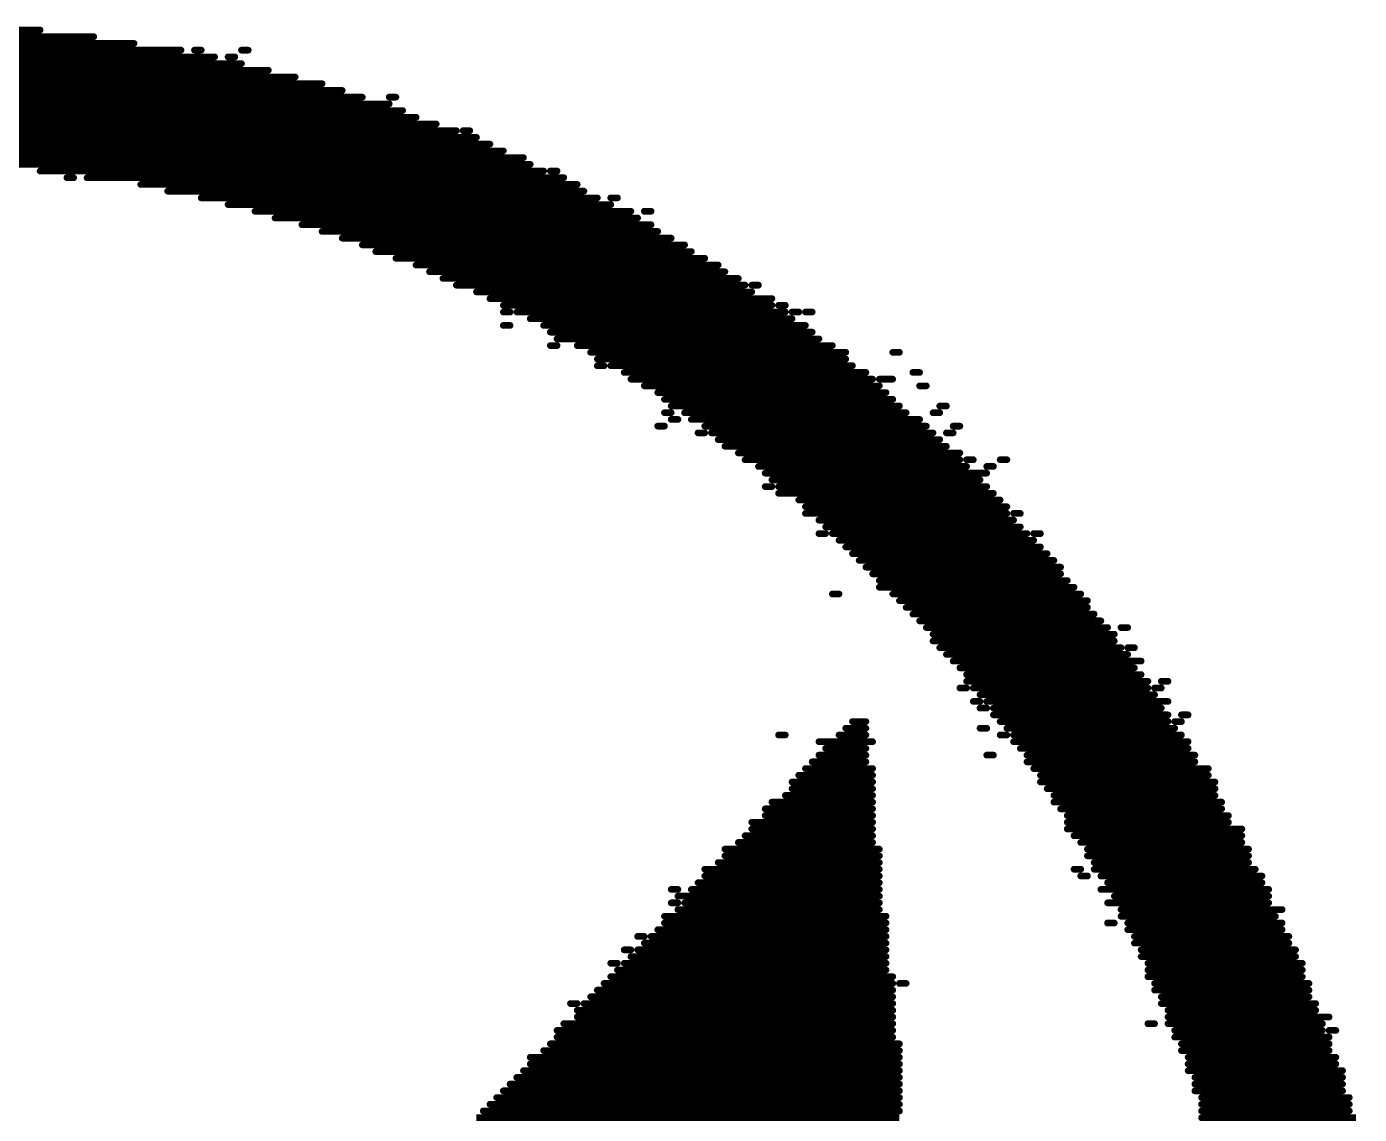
# Model space of a CAD drawing. Header units: millimetres. Extents: x -8 to 110, y -24 to 86.
# Drawn here: x 20.97 to 26.01, y 56 to 60.12 of the extents above; entities that cross this region are included whole.
import ezdxf

# ---------------------------------------------------------------- set-up
doc = ezdxf.new("R2010")
doc.units = ezdxf.units.MM
doc.layers.add('BottomOverlay', color=54, linetype='Continuous')

msp = doc.modelspace()

# ---------------------------------------------------------------- linework, layer by layer
at = {"layer": 'BottomOverlay', "const_width": 0.0254}
for points in [[(19.8488, 60.1028), (21.0172, 60.1028)], [(19.4932, 60.052), (21.3728, 60.052)], [(19.6456, 60.0774), (21.2204, 60.0774)], [(19.2138, 60.0012), (21.6776, 60.0012)], [(19.3154, 60.0266), (21.5506, 60.0266)], [(21.6014, 60.0266), (21.6268, 60.0266)], [(21.7284, 60.0012), (21.7538, 60.0012)], [(21.7792, 60.0266), (21.8046, 60.0266)], [(19.0106, 59.9504), (21.8808, 59.9504)], [(19.1122, 59.9758), (21.7792, 59.9758)], [(18.8074, 59.8996), (22.084, 59.8996)], [(18.8836, 59.925), (21.9824, 59.925)], [(18.6296, 59.8488), (22.2364, 59.8488)], [(18.7312, 59.8742), (22.1602, 59.8742)], [(22.338, 59.8488), (22.3634, 59.8488)], [(18.5026, 59.798), (22.3888, 59.798)], [(18.5788, 59.8234), (22.338, 59.8234)], [(18.3756, 59.7472), (22.5158, 59.7472)], [(18.4264, 59.7726), (22.4396, 59.7726)], [(18.2232, 59.6964), (22.6682, 59.6964)], [(18.2994, 59.7218), (22.592, 59.7218)], [(22.6174, 59.7218), (22.6428, 59.7218)], [(18.1216, 59.6456), (22.7698, 59.6456)], [(18.1724, 59.671), (22.719, 59.671)], [(18.0454, 59.6202), (22.846, 59.6202)], [(20.7632, 59.5948), (22.8714, 59.5948)], [(21.0172, 59.5694), (22.9222, 59.5694)], [(21.1188, 59.544), (21.1442, 59.544)], [(21.195, 59.544), (22.9984, 59.544)], [(22.9476, 59.5694), (22.973, 59.5694)], [(21.3982, 59.5186), (23.0492, 59.5186)], [(21.4998, 59.4932), (23.0746, 59.4932)], [(21.6268, 59.4678), (23.1254, 59.4678)], [(21.7284, 59.4424), (23.1762, 59.4424)], [(23.1762, 59.4678), (23.2016, 59.4678)], [(21.83, 59.417), (23.2524, 59.417)], [(21.9062, 59.3916), (23.2778, 59.3916)], [(23.3032, 59.417), (23.3286, 59.417)], [(22.0078, 59.3662), (23.3286, 59.3662)], [(22.084, 59.3408), (23.354, 59.3408)], [(22.1602, 59.3154), (23.4048, 59.3154)], [(22.2364, 59.29), (23.4556, 59.29)], [(22.2872, 59.2646), (23.481, 59.2646)], [(22.3634, 59.2392), (23.5318, 59.2392)], [(22.4396, 59.2138), (23.5826, 59.2138)], [(22.4904, 59.1884), (23.608, 59.1884)], [(22.5412, 59.163), (23.6588, 59.163)], [(22.592, 59.1376), (23.6842, 59.1376)], [(23.7096, 59.1376), (23.735, 59.1376)], [(22.6682, 59.1122), (23.7096, 59.1122)], [(22.719, 59.0868), (23.7858, 59.0868)], [(22.7698, 59.0614), (23.7858, 59.0614)], [(22.7698, 59.036), (22.7952, 59.036)], [(22.8206, 59.036), (23.8366, 59.036)], [(23.8112, 59.0614), (23.8366, 59.0614)], [(23.862, 59.036), (23.8874, 59.036)], [(23.9128, 59.036), (23.9382, 59.036)], [(22.7698, 58.9852), (22.7952, 58.9852)], [(22.8714, 59.0106), (23.862, 59.0106)], [(22.9222, 58.9852), (23.9128, 58.9852)], [(22.9476, 58.9598), (23.9382, 58.9598)], [(22.973, 58.9344), (23.9636, 58.9344)], [(22.9476, 58.909), (22.973, 58.909)], [(23.0492, 58.909), (24.0144, 58.909)], [(23.1, 58.8836), (24.0652, 58.8836)], [(24.243, 58.8836), (24.2684, 58.8836)], [(23.1254, 58.8582), (24.0652, 58.8582)], [(23.1254, 58.8328), (23.1508, 58.8328)], [(23.1762, 58.8328), (24.0906, 58.8328)], [(23.227, 58.8074), (24.1414, 58.8074)], [(23.2524, 58.782), (24.1668, 58.782)], [(24.1922, 58.782), (24.243, 58.782)], [(24.3192, 58.8074), (24.3446, 58.8074)], [(23.3032, 58.7566), (24.1922, 58.7566)], [(23.354, 58.7312), (24.2176, 58.7312)], [(24.3446, 58.7566), (24.37, 58.7566)], [(23.3794, 58.7058), (24.243, 58.7058)], [(23.4048, 58.6804), (24.2684, 58.6804)], [(24.4208, 58.6804), (24.4462, 58.6804)], [(23.3794, 58.655), (23.4048, 58.655)], [(23.4048, 58.6296), (23.4302, 58.6296)], [(23.4556, 58.655), (24.2938, 58.655)], [(23.481, 58.6296), (24.3446, 58.6296)], [(24.3954, 58.655), (24.4208, 58.655)], [(23.354, 58.6042), (23.3794, 58.6042)], [(23.5064, 58.5788), (23.5318, 58.5788)], [(23.5318, 58.6042), (24.37, 58.6042)], [(23.5572, 58.5788), (24.3954, 58.5788)], [(24.4462, 58.5788), (24.4716, 58.5788)], [(24.4716, 58.6042), (24.497, 58.6042)], [(23.5826, 58.5534), (24.4208, 58.5534)], [(23.608, 58.528), (24.4462, 58.528)], [(23.6588, 58.5026), (24.497, 58.5026)], [(23.6842, 58.4772), (24.497, 58.4772)], [(24.5224, 58.4772), (24.5478, 58.4772)], [(24.6494, 58.4772), (24.6748, 58.4772)], [(23.735, 58.4518), (24.5224, 58.4518)], [(23.7604, 58.4264), (24.5986, 58.4264)], [(24.5986, 58.4518), (24.624, 58.4518)], [(23.7604, 58.3756), (23.7858, 58.3756)], [(23.7858, 58.401), (24.5732, 58.401)], [(23.8112, 58.3756), (24.5986, 58.3756)], [(23.8112, 58.3502), (24.624, 58.3502)], [(23.8874, 58.3248), (24.6494, 58.3248)], [(23.9128, 58.2994), (24.6748, 58.2994)], [(23.9128, 58.274), (24.6748, 58.274)], [(24.7002, 58.274), (24.7256, 58.274)], [(23.9636, 58.2486), (24.7002, 58.2486)], [(23.989, 58.2232), (24.7256, 58.2232)], [(23.9636, 58.1978), (23.989, 58.1978)], [(24.0144, 58.1978), (24.751, 58.1978)], [(24.0398, 58.1724), (24.7764, 58.1724)], [(24.7764, 58.1978), (24.8018, 58.1978)], [(24.0652, 58.147), (24.8018, 58.147)], [(24.0906, 58.1216), (24.8272, 58.1216)], [(24.116, 58.0962), (24.8526, 58.0962)], [(24.1414, 58.0708), (24.878, 58.0708)], [(24.1668, 58.0454), (24.878, 58.0454)], [(24.1922, 58.02), (24.9034, 58.02)], [(24.0144, 57.9692), (24.0398, 57.9692)], [(24.1922, 57.9946), (24.9288, 57.9946)], [(24.243, 57.9692), (24.9542, 57.9692)], [(24.2684, 57.9438), (24.9796, 57.9438)], [(24.2938, 57.9184), (24.9796, 57.9184)], [(24.3192, 57.893), (25.005, 57.893)], [(24.3446, 57.8676), (25.0304, 57.8676)], [(24.37, 57.8422), (25.0558, 57.8422)], [(25.1066, 57.8422), (25.132, 57.8422)], [(24.3954, 57.8168), (25.0812, 57.8168)], [(24.3954, 57.7914), (25.0812, 57.7914)], [(24.4208, 57.766), (25.1066, 57.766)], [(24.4462, 57.7406), (25.132, 57.7406)], [(25.132, 57.766), (25.1574, 57.766)], [(24.4716, 57.7152), (25.1828, 57.7152)], [(24.497, 57.6898), (25.1574, 57.6898)], [(24.5224, 57.6644), (25.1828, 57.6644)], [(24.5224, 57.639), (25.2082, 57.639)], [(25.259, 57.639), (25.2844, 57.639)], [(24.497, 57.6136), (24.5224, 57.6136)], [(24.5478, 57.6136), (25.2082, 57.6136)], [(24.5732, 57.5882), (25.2336, 57.5882)], [(25.2336, 57.6136), (25.259, 57.6136)], [(24.5478, 57.5628), (24.5732, 57.5628)], [(24.5732, 57.5374), (24.5986, 57.5374)], [(24.5986, 57.5628), (25.2844, 57.5628)], [(24.624, 57.5374), (25.259, 57.5374)], [(24.0906, 57.4866), (24.1414, 57.4866)], [(24.624, 57.512), (25.2844, 57.512)], [(24.6494, 57.4866), (25.2844, 57.4866)], [(25.3098, 57.4866), (25.3352, 57.4866)], [(25.3352, 57.512), (25.3606, 57.512)], [(23.8112, 57.4358), (23.8366, 57.4358)], [(24.0398, 57.4358), (24.1414, 57.4358)], [(24.0652, 57.4612), (24.1414, 57.4612)], [(24.5732, 57.4612), (24.5986, 57.4612)], [(24.6494, 57.4358), (24.6748, 57.4358)], [(24.6748, 57.4612), (25.3098, 57.4612)], [(24.7002, 57.4358), (25.3352, 57.4358)], [(23.9636, 57.4104), (24.1668, 57.4104)], [(23.989, 57.385), (24.1414, 57.385)], [(24.7002, 57.4104), (25.3606, 57.4104)], [(24.7256, 57.385), (25.3606, 57.385)], [(23.9382, 57.3342), (24.1414, 57.3342)], [(23.9636, 57.3596), (24.1414, 57.3596)], [(24.5986, 57.3596), (24.624, 57.3596)], [(24.751, 57.3596), (25.386, 57.3596)], [(24.751, 57.3342), (25.386, 57.3342)], [(23.8874, 57.2834), (24.1668, 57.2834)], [(23.9128, 57.3088), (24.1668, 57.3088)], [(24.7764, 57.3088), (25.4368, 57.3088)], [(24.8018, 57.2834), (25.4368, 57.2834)], [(23.862, 57.258), (24.1668, 57.258)], [(23.862, 57.2326), (24.1668, 57.2326)], [(24.8018, 57.258), (25.4622, 57.258)], [(24.8272, 57.2326), (25.4622, 57.2326)], [(23.7858, 57.1818), (24.1668, 57.1818)], [(23.8366, 57.2072), (24.1668, 57.2072)], [(24.8526, 57.2072), (25.4622, 57.2072)], [(24.8526, 57.1818), (25.4876, 57.1818)], [(23.7604, 57.1564), (24.1668, 57.1564)], [(23.7604, 57.131), (24.1668, 57.131)], [(24.878, 57.1564), (25.4876, 57.1564)], [(24.9034, 57.131), (25.513, 57.131)], [(23.7096, 57.1056), (24.1668, 57.1056)], [(23.7096, 57.0802), (24.1668, 57.0802)], [(24.9034, 57.1056), (25.513, 57.1056)], [(24.9034, 57.0802), (25.5638, 57.0802)], [(23.6588, 57.0294), (24.1668, 57.0294)], [(23.6842, 57.0548), (24.1668, 57.0548)], [(24.9288, 57.0548), (25.5638, 57.0548)], [(24.9542, 57.0294), (25.5638, 57.0294)], [(23.608, 57.004), (24.1922, 57.004)], [(23.608, 56.9786), (24.1922, 56.9786)], [(24.9796, 57.004), (25.5892, 57.004)], [(24.9796, 56.9786), (25.5892, 56.9786)], [(23.5318, 56.9278), (24.1922, 56.9278)], [(23.5826, 56.9532), (24.1922, 56.9532)], [(24.9288, 56.9278), (24.9542, 56.9278)], [(25.005, 56.9532), (25.5892, 56.9532)], [(25.005, 56.9278), (25.6146, 56.9278)], [(23.5064, 56.877), (24.1922, 56.877)], [(23.5318, 56.9024), (24.1922, 56.9024)], [(24.9542, 56.9024), (24.9796, 56.9024)], [(25.0304, 56.9024), (25.64, 56.9024)], [(25.0558, 56.877), (25.64, 56.877)], [(23.4048, 56.8516), (23.4302, 56.8516)], [(23.4302, 56.8262), (24.1922, 56.8262)], [(23.481, 56.8516), (24.1922, 56.8516)], [(25.0304, 56.8516), (25.6654, 56.8516)], [(25.0812, 56.8262), (25.6654, 56.8262)], [(23.4048, 56.8008), (23.4302, 56.8008)], [(23.4302, 56.7754), (24.1922, 56.7754)], [(23.4556, 56.8008), (24.1922, 56.8008)], [(25.0558, 56.8008), (25.6654, 56.8008)], [(25.1066, 56.7754), (25.7162, 56.7754)], [(23.3794, 56.75), (24.2176, 56.75)], [(23.3794, 56.7246), (24.2176, 56.7246)], [(25.0558, 56.7246), (25.0812, 56.7246)], [(25.1066, 56.75), (25.6908, 56.75)], [(25.132, 56.7246), (25.7162, 56.7246)], [(23.2778, 56.6738), (23.3032, 56.6738)], [(23.3286, 56.6738), (24.2176, 56.6738)], [(23.354, 56.6992), (24.2176, 56.6992)], [(25.132, 56.6992), (25.7162, 56.6992)], [(25.1574, 56.6738), (25.7416, 56.6738)], [(23.227, 56.623), (23.2524, 56.623)], [(23.2778, 56.623), (24.2176, 56.623)], [(23.3032, 56.6484), (24.2176, 56.6484)], [(25.1574, 56.6484), (25.7416, 56.6484)], [(25.1828, 56.623), (25.767, 56.623)], [(23.1762, 56.5722), (23.2016, 56.5722)], [(23.227, 56.5722), (24.2176, 56.5722)], [(23.2524, 56.5976), (24.2176, 56.5976)], [(25.1828, 56.5976), (25.767, 56.5976)], [(25.2082, 56.5722), (25.7924, 56.5722)], [(23.1762, 56.5214), (24.243, 56.5214)], [(23.2016, 56.5468), (24.2176, 56.5468)], [(25.2082, 56.5468), (25.7924, 56.5468)], [(25.2082, 56.5214), (25.7924, 56.5214)], [(23.1254, 56.4706), (24.243, 56.4706)], [(23.1508, 56.496), (24.243, 56.496)], [(24.2684, 56.496), (24.2938, 56.496)], [(25.2336, 56.496), (25.8178, 56.496)], [(25.2336, 56.4706), (25.8178, 56.4706)], [(23.0238, 56.4198), (23.0492, 56.4198)], [(23.0746, 56.4198), (24.243, 56.4198)], [(23.1, 56.4452), (24.243, 56.4452)], [(25.259, 56.4452), (25.8178, 56.4452)], [(25.259, 56.4198), (25.8432, 56.4198)], [(23.0492, 56.3944), (24.243, 56.3944)], [(23.0492, 56.369), (24.243, 56.369)], [(25.2844, 56.3944), (25.8432, 56.3944)], [(25.2844, 56.369), (25.894, 56.369)], [(22.973, 56.3182), (24.243, 56.3182)], [(22.9984, 56.3436), (24.243, 56.3436)], [(25.2082, 56.3436), (25.2336, 56.3436)], [(25.2844, 56.3436), (25.8686, 56.3436)], [(25.3098, 56.3182), (25.8686, 56.3182)], [(25.894, 56.3182), (25.9194, 56.3182)], [(22.9476, 56.2674), (24.2684, 56.2674)], [(22.973, 56.2928), (24.243, 56.2928)], [(25.3098, 56.2928), (25.894, 56.2928)], [(25.3352, 56.2674), (25.894, 56.2674)], [(22.8714, 56.2166), (24.2684, 56.2166)], [(22.9222, 56.242), (24.2684, 56.242)], [(25.3352, 56.242), (25.894, 56.242)], [(25.3606, 56.2166), (25.9194, 56.2166)], [(22.846, 56.1658), (24.2684, 56.1658)], [(22.8714, 56.1912), (24.2684, 56.1912)], [(25.3606, 56.1912), (25.9194, 56.1912)], [(25.3606, 56.1658), (25.9448, 56.1658)], [(22.7952, 56.115), (24.2684, 56.115)], [(22.8206, 56.1404), (24.2684, 56.1404)], [(25.386, 56.1404), (25.9448, 56.1404)], [(25.386, 56.115), (25.9448, 56.115)], [(22.7444, 56.0642), (24.2684, 56.0642)], [(22.7698, 56.0896), (24.2684, 56.0896)], [(25.386, 56.0896), (25.9448, 56.0896)], [(25.4114, 56.0642), (25.9702, 56.0642)], [(22.6936, 56.0134), (24.2684, 56.0134)], [(22.719, 56.0388), (24.2684, 56.0388)], [(25.4114, 56.0388), (25.9702, 56.0388)], [(25.4114, 56.0134), (25.9702, 56.0134)], [(22.6682, 55.988), (24.2684, 55.988)], [(25.4114, 55.988), (25.9956, 55.988)]]:
    msp.add_lwpolyline(points, dxfattribs=at)
at = {"layer": 'BottomOverlay', "const_width": 0.0127}
for points in [[(21.0109, 60.1028, 1), (21.0236, 60.1028, 1)], [(21.2141, 60.0774, 1), (21.2268, 60.0774, 1)], [(21.3665, 60.052, 1), (21.3792, 60.052, 1)], [(21.5443, 60.0266, 1), (21.557, 60.0266, 1)], [(21.5951, 60.0266, 1), (21.6078, 60.0266, 1)], [(21.6205, 60.0266, 1), (21.6332, 60.0266, 1)], [(21.6713, 60.0012, 1), (21.684, 60.0012, 1)], [(21.7221, 60.0012, 1), (21.7348, 60.0012, 1)], [(21.7475, 60.0012, 1), (21.7602, 60.0012, 1)], [(21.7729, 60.0266, 1), (21.7856, 60.0266, 1)], [(21.7983, 60.0266, 1), (21.811, 60.0266, 1)], [(21.7729, 59.9758, 1), (21.7856, 59.9758, 1)], [(21.8745, 59.9504, 1), (21.8872, 59.9504, 1)], [(21.9761, 59.925, 1), (21.9888, 59.925, 1)], [(22.0777, 59.8996, 1), (22.0904, 59.8996, 1)], [(22.1539, 59.8742, 1), (22.1666, 59.8742, 1)], [(22.2301, 59.8488, 1), (22.2428, 59.8488, 1)], [(22.3317, 59.8488, 1), (22.3444, 59.8488, 1)], [(22.3571, 59.8488, 1), (22.3698, 59.8488, 1)], [(22.3317, 59.8234, 1), (22.3444, 59.8234, 1)], [(22.3825, 59.798, 1), (22.3952, 59.798, 1)], [(22.4333, 59.7726, 1), (22.446, 59.7726, 1)], [(22.5095, 59.7472, 1), (22.5222, 59.7472, 1)], [(22.5857, 59.7218, 1), (22.5984, 59.7218, 1)], [(22.6111, 59.7218, 1), (22.6238, 59.7218, 1)], [(22.6365, 59.7218, 1), (22.6492, 59.7218, 1)], [(22.6619, 59.6964, 1), (22.6746, 59.6964, 1)], [(22.7127, 59.671, 1), (22.7254, 59.671, 1)], [(22.7635, 59.6456, 1), (22.7762, 59.6456, 1)], [(22.8397, 59.6202, 1), (22.8524, 59.6202, 1)], [(22.8651, 59.5948, 1), (22.8778, 59.5948, 1)], [(21.0109, 59.5694, 1), (21.0236, 59.5694, 1)], [(21.1125, 59.544, 1), (21.1252, 59.544, 1)], [(21.1379, 59.544, 1), (21.1506, 59.544, 1)], [(21.1887, 59.544, 1), (21.2014, 59.544, 1)], [(22.9159, 59.5694, 1), (22.9286, 59.5694, 1)], [(22.9413, 59.5694, 1), (22.954, 59.5694, 1)], [(22.9667, 59.5694, 1), (22.9794, 59.5694, 1)], [(22.9921, 59.544, 1), (23.0048, 59.544, 1)], [(21.3919, 59.5186, 1), (21.4046, 59.5186, 1)], [(21.4935, 59.4932, 1), (21.5062, 59.4932, 1)], [(23.0429, 59.5186, 1), (23.0556, 59.5186, 1)], [(23.0683, 59.4932, 1), (23.081, 59.4932, 1)], [(21.6205, 59.4678, 1), (21.6332, 59.4678, 1)], [(21.7221, 59.4424, 1), (21.7348, 59.4424, 1)], [(23.1191, 59.4678, 1), (23.1318, 59.4678, 1)], [(23.1699, 59.4678, 1), (23.1826, 59.4678, 1)], [(23.1699, 59.4424, 1), (23.1826, 59.4424, 1)], [(23.1953, 59.4678, 1), (23.208, 59.4678, 1)], [(21.8237, 59.417, 1), (21.8364, 59.417, 1)], [(21.8999, 59.3916, 1), (21.9126, 59.3916, 1)], [(23.2461, 59.417, 1), (23.2588, 59.417, 1)], [(23.2715, 59.3916, 1), (23.2842, 59.3916, 1)], [(23.2969, 59.417, 1), (23.3096, 59.417, 1)], [(23.3223, 59.417, 1), (23.335, 59.417, 1)], [(22.0015, 59.3662, 1), (22.0142, 59.3662, 1)], [(22.0777, 59.3408, 1), (22.0904, 59.3408, 1)], [(23.3223, 59.3662, 1), (23.335, 59.3662, 1)], [(23.3477, 59.3408, 1), (23.3604, 59.3408, 1)], [(22.1539, 59.3154, 1), (22.1666, 59.3154, 1)], [(22.2301, 59.29, 1), (22.2428, 59.29, 1)], [(23.3985, 59.3154, 1), (23.4112, 59.3154, 1)], [(23.4493, 59.29, 1), (23.462, 59.29, 1)], [(22.2809, 59.2646, 1), (22.2936, 59.2646, 1)], [(22.3571, 59.2392, 1), (22.3698, 59.2392, 1)], [(23.4747, 59.2646, 1), (23.4874, 59.2646, 1)], [(23.5255, 59.2392, 1), (23.5382, 59.2392, 1)], [(22.4333, 59.2138, 1), (22.446, 59.2138, 1)], [(22.4841, 59.1884, 1), (22.4968, 59.1884, 1)], [(23.5763, 59.2138, 1), (23.589, 59.2138, 1)], [(23.6017, 59.1884, 1), (23.6144, 59.1884, 1)], [(22.5349, 59.163, 1), (22.5476, 59.163, 1)], [(22.5857, 59.1376, 1), (22.5984, 59.1376, 1)], [(23.6525, 59.163, 1), (23.6652, 59.163, 1)], [(23.6779, 59.1376, 1), (23.6906, 59.1376, 1)], [(23.7033, 59.1376, 1), (23.716, 59.1376, 1)], [(23.7287, 59.1376, 1), (23.7414, 59.1376, 1)], [(22.6619, 59.1122, 1), (22.6746, 59.1122, 1)], [(22.7127, 59.0868, 1), (22.7254, 59.0868, 1)], [(23.7033, 59.1122, 1), (23.716, 59.1122, 1)], [(23.7795, 59.0868, 1), (23.7922, 59.0868, 1)], [(22.7635, 59.0614, 1), (22.7762, 59.0614, 1)], [(22.7635, 59.036, 1), (22.7762, 59.036, 1)], [(22.7889, 59.036, 1), (22.8016, 59.036, 1)], [(22.8143, 59.036, 1), (22.827, 59.036, 1)], [(23.7795, 59.0614, 1), (23.7922, 59.0614, 1)], [(23.8049, 59.0614, 1), (23.8176, 59.0614, 1)], [(23.8303, 59.0614, 1), (23.843, 59.0614, 1)], [(23.8303, 59.036, 1), (23.843, 59.036, 1)], [(23.8557, 59.036, 1), (23.8684, 59.036, 1)], [(23.8811, 59.036, 1), (23.8938, 59.036, 1)], [(23.9065, 59.036, 1), (23.9192, 59.036, 1)], [(23.9319, 59.036, 1), (23.9446, 59.036, 1)], [(22.7635, 58.9852, 1), (22.7762, 58.9852, 1)], [(22.7889, 58.9852, 1), (22.8016, 58.9852, 1)], [(22.8651, 59.0106, 1), (22.8778, 59.0106, 1)], [(22.9159, 58.9852, 1), (22.9286, 58.9852, 1)], [(23.8557, 59.0106, 1), (23.8684, 59.0106, 1)], [(23.9065, 58.9852, 1), (23.9192, 58.9852, 1)], [(22.9413, 58.9598, 1), (22.954, 58.9598, 1)], [(22.9667, 58.9344, 1), (22.9794, 58.9344, 1)], [(23.9319, 58.9598, 1), (23.9446, 58.9598, 1)], [(23.9573, 58.9344, 1), (23.97, 58.9344, 1)], [(22.9413, 58.909, 1), (22.954, 58.909, 1)], [(22.9667, 58.909, 1), (22.9794, 58.909, 1)], [(23.0429, 58.909, 1), (23.0556, 58.909, 1)], [(23.0937, 58.8836, 1), (23.1064, 58.8836, 1)], [(24.0081, 58.909, 1), (24.0208, 58.909, 1)], [(24.0589, 58.8836, 1), (24.0716, 58.8836, 1)], [(24.2367, 58.8836, 1), (24.2494, 58.8836, 1)], [(24.2621, 58.8836, 1), (24.2748, 58.8836, 1)], [(23.1191, 58.8582, 1), (23.1318, 58.8582, 1)], [(23.1191, 58.8328, 1), (23.1318, 58.8328, 1)], [(23.1445, 58.8328, 1), (23.1572, 58.8328, 1)], [(23.1699, 58.8328, 1), (23.1826, 58.8328, 1)], [(24.0589, 58.8582, 1), (24.0716, 58.8582, 1)], [(24.0843, 58.8328, 1), (24.097, 58.8328, 1)], [(23.2207, 58.8074, 1), (23.2334, 58.8074, 1)], [(23.2461, 58.782, 1), (23.2588, 58.782, 1)], [(24.1351, 58.8074, 1), (24.1478, 58.8074, 1)], [(24.1605, 58.782, 1), (24.1732, 58.782, 1)], [(24.1859, 58.782, 1), (24.1986, 58.782, 1)], [(24.2367, 58.782, 1), (24.2494, 58.782, 1)], [(24.3129, 58.8074, 1), (24.3256, 58.8074, 1)], [(24.3383, 58.8074, 1), (24.351, 58.8074, 1)], [(23.2969, 58.7566, 1), (23.3096, 58.7566, 1)], [(23.3477, 58.7312, 1), (23.3604, 58.7312, 1)], [(24.1859, 58.7566, 1), (24.1986, 58.7566, 1)], [(24.2113, 58.7312, 1), (24.224, 58.7312, 1)], [(24.3383, 58.7566, 1), (24.351, 58.7566, 1)], [(24.3637, 58.7566, 1), (24.3764, 58.7566, 1)], [(23.3731, 58.7058, 1), (23.3858, 58.7058, 1)], [(23.3985, 58.6804, 1), (23.4112, 58.6804, 1)], [(24.2367, 58.7058, 1), (24.2494, 58.7058, 1)], [(24.2621, 58.6804, 1), (24.2748, 58.6804, 1)], [(24.4145, 58.6804, 1), (24.4272, 58.6804, 1)], [(24.4399, 58.6804, 1), (24.4526, 58.6804, 1)], [(23.3731, 58.655, 1), (23.3858, 58.655, 1)], [(23.3985, 58.655, 1), (23.4112, 58.655, 1)], [(23.3985, 58.6296, 1), (23.4112, 58.6296, 1)], [(23.4239, 58.6296, 1), (23.4366, 58.6296, 1)], [(23.4493, 58.655, 1), (23.462, 58.655, 1)], [(23.4747, 58.6296, 1), (23.4874, 58.6296, 1)], [(24.2875, 58.655, 1), (24.3002, 58.655, 1)], [(24.3383, 58.6296, 1), (24.351, 58.6296, 1)], [(24.3891, 58.655, 1), (24.4018, 58.655, 1)], [(24.4145, 58.655, 1), (24.4272, 58.655, 1)], [(23.3477, 58.6042, 1), (23.3604, 58.6042, 1)], [(23.3731, 58.6042, 1), (23.3858, 58.6042, 1)], [(23.5001, 58.5788, 1), (23.5128, 58.5788, 1)], [(23.5255, 58.6042, 1), (23.5382, 58.6042, 1)], [(23.5255, 58.5788, 1), (23.5382, 58.5788, 1)], [(23.5509, 58.5788, 1), (23.5636, 58.5788, 1)], [(24.3637, 58.6042, 1), (24.3764, 58.6042, 1)], [(24.3891, 58.5788, 1), (24.4018, 58.5788, 1)], [(24.4399, 58.5788, 1), (24.4526, 58.5788, 1)], [(24.4653, 58.6042, 1), (24.478, 58.6042, 1)], [(24.4653, 58.5788, 1), (24.478, 58.5788, 1)], [(24.4907, 58.6042, 1), (24.5034, 58.6042, 1)], [(23.5763, 58.5534, 1), (23.589, 58.5534, 1)], [(23.6017, 58.528, 1), (23.6144, 58.528, 1)], [(24.4145, 58.5534, 1), (24.4272, 58.5534, 1)], [(24.4399, 58.528, 1), (24.4526, 58.528, 1)], [(23.6525, 58.5026, 1), (23.6652, 58.5026, 1)], [(23.6779, 58.4772, 1), (23.6906, 58.4772, 1)], [(24.4907, 58.5026, 1), (24.5034, 58.5026, 1)], [(24.4907, 58.4772, 1), (24.5034, 58.4772, 1)], [(24.5161, 58.4772, 1), (24.5288, 58.4772, 1)], [(24.5415, 58.4772, 1), (24.5542, 58.4772, 1)], [(24.6431, 58.4772, 1), (24.6558, 58.4772, 1)], [(24.6685, 58.4772, 1), (24.6812, 58.4772, 1)], [(23.7287, 58.4518, 1), (23.7414, 58.4518, 1)], [(23.7541, 58.4264, 1), (23.7668, 58.4264, 1)], [(24.5161, 58.4518, 1), (24.5288, 58.4518, 1)], [(24.5923, 58.4518, 1), (24.605, 58.4518, 1)], [(24.5923, 58.4264, 1), (24.605, 58.4264, 1)], [(24.6177, 58.4518, 1), (24.6304, 58.4518, 1)], [(23.7541, 58.3756, 1), (23.7668, 58.3756, 1)], [(23.7795, 58.401, 1), (23.7922, 58.401, 1)], [(23.7795, 58.3756, 1), (23.7922, 58.3756, 1)], [(23.8049, 58.3756, 1), (23.8176, 58.3756, 1)], [(24.5669, 58.401, 1), (24.5796, 58.401, 1)], [(24.5923, 58.3756, 1), (24.605, 58.3756, 1)], [(23.8049, 58.3502, 1), (23.8176, 58.3502, 1)], [(23.8811, 58.3248, 1), (23.8938, 58.3248, 1)], [(24.6177, 58.3502, 1), (24.6304, 58.3502, 1)], [(24.6431, 58.3248, 1), (24.6558, 58.3248, 1)], [(23.9065, 58.2994, 1), (23.9192, 58.2994, 1)], [(23.9065, 58.274, 1), (23.9192, 58.274, 1)], [(24.6685, 58.2994, 1), (24.6812, 58.2994, 1)], [(24.6685, 58.274, 1), (24.6812, 58.274, 1)], [(24.6939, 58.274, 1), (24.7066, 58.274, 1)], [(24.7193, 58.274, 1), (24.732, 58.274, 1)], [(23.9573, 58.2486, 1), (23.97, 58.2486, 1)], [(23.9827, 58.2232, 1), (23.9954, 58.2232, 1)], [(24.6939, 58.2486, 1), (24.7066, 58.2486, 1)], [(24.7193, 58.2232, 1), (24.732, 58.2232, 1)], [(23.9573, 58.1978, 1), (23.97, 58.1978, 1)], [(23.9827, 58.1978, 1), (23.9954, 58.1978, 1)], [(24.0081, 58.1978, 1), (24.0208, 58.1978, 1)], [(24.0335, 58.1724, 1), (24.0462, 58.1724, 1)], [(24.7447, 58.1978, 1), (24.7574, 58.1978, 1)], [(24.7701, 58.1978, 1), (24.7828, 58.1978, 1)], [(24.7701, 58.1724, 1), (24.7828, 58.1724, 1)], [(24.7955, 58.1978, 1), (24.8082, 58.1978, 1)], [(24.0589, 58.147, 1), (24.0716, 58.147, 1)], [(24.0843, 58.1216, 1), (24.097, 58.1216, 1)], [(24.7955, 58.147, 1), (24.8082, 58.147, 1)], [(24.8209, 58.1216, 1), (24.8336, 58.1216, 1)], [(24.1097, 58.0962, 1), (24.1224, 58.0962, 1)], [(24.1351, 58.0708, 1), (24.1478, 58.0708, 1)], [(24.8463, 58.0962, 1), (24.859, 58.0962, 1)], [(24.8717, 58.0708, 1), (24.8844, 58.0708, 1)], [(24.1605, 58.0454, 1), (24.1732, 58.0454, 1)], [(24.1859, 58.02, 1), (24.1986, 58.02, 1)], [(24.8717, 58.0454, 1), (24.8844, 58.0454, 1)], [(24.8971, 58.02, 1), (24.9098, 58.02, 1)], [(24.0081, 57.9692, 1), (24.0208, 57.9692, 1)], [(24.0335, 57.9692, 1), (24.0462, 57.9692, 1)], [(24.1859, 57.9946, 1), (24.1986, 57.9946, 1)], [(24.2367, 57.9692, 1), (24.2494, 57.9692, 1)], [(24.9225, 57.9946, 1), (24.9352, 57.9946, 1)], [(24.9479, 57.9692, 1), (24.9606, 57.9692, 1)], [(24.2621, 57.9438, 1), (24.2748, 57.9438, 1)], [(24.9733, 57.9438, 1), (24.986, 57.9438, 1)], [(24.2875, 57.9184, 1), (24.3002, 57.9184, 1)], [(24.3129, 57.893, 1), (24.3256, 57.893, 1)], [(24.9733, 57.9184, 1), (24.986, 57.9184, 1)], [(24.9987, 57.893, 1), (25.0114, 57.893, 1)], [(24.3383, 57.8676, 1), (24.351, 57.8676, 1)], [(24.3637, 57.8422, 1), (24.3764, 57.8422, 1)], [(25.0241, 57.8676, 1), (25.0368, 57.8676, 1)], [(25.0495, 57.8422, 1), (25.0622, 57.8422, 1)], [(25.1003, 57.8422, 1), (25.113, 57.8422, 1)], [(25.1257, 57.8422, 1), (25.1384, 57.8422, 1)], [(24.3891, 57.8168, 1), (24.4018, 57.8168, 1)], [(24.3891, 57.7914, 1), (24.4018, 57.7914, 1)], [(25.0749, 57.8168, 1), (25.0876, 57.8168, 1)], [(25.0749, 57.7914, 1), (25.0876, 57.7914, 1)], [(24.4145, 57.766, 1), (24.4272, 57.766, 1)], [(24.4399, 57.7406, 1), (24.4526, 57.7406, 1)], [(25.1003, 57.766, 1), (25.113, 57.766, 1)], [(25.1257, 57.766, 1), (25.1384, 57.766, 1)], [(25.1257, 57.7406, 1), (25.1384, 57.7406, 1)], [(25.1511, 57.766, 1), (25.1638, 57.766, 1)], [(24.4653, 57.7152, 1), (24.478, 57.7152, 1)], [(24.4907, 57.6898, 1), (24.5034, 57.6898, 1)], [(25.1511, 57.6898, 1), (25.1638, 57.6898, 1)], [(25.1765, 57.7152, 1), (25.1892, 57.7152, 1)], [(24.5161, 57.6644, 1), (24.5288, 57.6644, 1)], [(24.5161, 57.639, 1), (24.5288, 57.639, 1)], [(25.1765, 57.6644, 1), (25.1892, 57.6644, 1)], [(25.2019, 57.639, 1), (25.2146, 57.639, 1)], [(25.2527, 57.639, 1), (25.2654, 57.639, 1)], [(25.2781, 57.639, 1), (25.2908, 57.639, 1)], [(24.4907, 57.6136, 1), (24.5034, 57.6136, 1)], [(24.5161, 57.6136, 1), (24.5288, 57.6136, 1)], [(24.5415, 57.6136, 1), (24.5542, 57.6136, 1)], [(24.5669, 57.5882, 1), (24.5796, 57.5882, 1)], [(25.2019, 57.6136, 1), (25.2146, 57.6136, 1)], [(25.2273, 57.6136, 1), (25.24, 57.6136, 1)], [(25.2273, 57.5882, 1), (25.24, 57.5882, 1)], [(25.2527, 57.6136, 1), (25.2654, 57.6136, 1)], [(24.5415, 57.5628, 1), (24.5542, 57.5628, 1)], [(24.5669, 57.5628, 1), (24.5796, 57.5628, 1)], [(24.5669, 57.5374, 1), (24.5796, 57.5374, 1)], [(24.5923, 57.5628, 1), (24.605, 57.5628, 1)], [(24.5923, 57.5374, 1), (24.605, 57.5374, 1)], [(24.6177, 57.5374, 1), (24.6304, 57.5374, 1)], [(25.2527, 57.5374, 1), (25.2654, 57.5374, 1)], [(25.2781, 57.5628, 1), (25.2908, 57.5628, 1)], [(24.0843, 57.4866, 1), (24.097, 57.4866, 1)], [(24.1351, 57.4866, 1), (24.1478, 57.4866, 1)], [(24.6177, 57.512, 1), (24.6304, 57.512, 1)], [(24.6431, 57.4866, 1), (24.6558, 57.4866, 1)], [(25.2781, 57.512, 1), (25.2908, 57.512, 1)], [(25.2781, 57.4866, 1), (25.2908, 57.4866, 1)], [(25.3035, 57.4866, 1), (25.3162, 57.4866, 1)], [(25.3289, 57.512, 1), (25.3416, 57.512, 1)], [(25.3289, 57.4866, 1), (25.3416, 57.4866, 1)], [(25.3543, 57.512, 1), (25.367, 57.512, 1)], [(23.8049, 57.4358, 1), (23.8176, 57.4358, 1)], [(23.8303, 57.4358, 1), (23.843, 57.4358, 1)], [(24.0335, 57.4358, 1), (24.0462, 57.4358, 1)], [(24.0589, 57.4612, 1), (24.0716, 57.4612, 1)], [(24.1351, 57.4612, 1), (24.1478, 57.4612, 1)], [(24.1351, 57.4358, 1), (24.1478, 57.4358, 1)], [(24.5669, 57.4612, 1), (24.5796, 57.4612, 1)], [(24.5923, 57.4612, 1), (24.605, 57.4612, 1)], [(24.6431, 57.4358, 1), (24.6558, 57.4358, 1)], [(24.6685, 57.4612, 1), (24.6812, 57.4612, 1)], [(24.6685, 57.4358, 1), (24.6812, 57.4358, 1)], [(24.6939, 57.4358, 1), (24.7066, 57.4358, 1)], [(25.3035, 57.4612, 1), (25.3162, 57.4612, 1)], [(25.3289, 57.4358, 1), (25.3416, 57.4358, 1)], [(23.9573, 57.4104, 1), (23.97, 57.4104, 1)], [(23.9827, 57.385, 1), (23.9954, 57.385, 1)], [(24.1351, 57.385, 1), (24.1478, 57.385, 1)], [(24.1605, 57.4104, 1), (24.1732, 57.4104, 1)], [(24.6939, 57.4104, 1), (24.7066, 57.4104, 1)], [(24.7193, 57.385, 1), (24.732, 57.385, 1)], [(25.3543, 57.4104, 1), (25.367, 57.4104, 1)], [(25.3543, 57.385, 1), (25.367, 57.385, 1)], [(23.9319, 57.3342, 1), (23.9446, 57.3342, 1)], [(23.9573, 57.3596, 1), (23.97, 57.3596, 1)], [(24.1351, 57.3596, 1), (24.1478, 57.3596, 1)], [(24.1351, 57.3342, 1), (24.1478, 57.3342, 1)], [(24.5923, 57.3596, 1), (24.605, 57.3596, 1)], [(24.6177, 57.3596, 1), (24.6304, 57.3596, 1)], [(24.7447, 57.3596, 1), (24.7574, 57.3596, 1)], [(24.7447, 57.3342, 1), (24.7574, 57.3342, 1)], [(25.3797, 57.3596, 1), (25.3924, 57.3596, 1)], [(25.3797, 57.3342, 1), (25.3924, 57.3342, 1)], [(23.8811, 57.2834, 1), (23.8938, 57.2834, 1)], [(23.9065, 57.3088, 1), (23.9192, 57.3088, 1)], [(24.1605, 57.3088, 1), (24.1732, 57.3088, 1)], [(24.1605, 57.2834, 1), (24.1732, 57.2834, 1)], [(24.7701, 57.3088, 1), (24.7828, 57.3088, 1)], [(24.7955, 57.2834, 1), (24.8082, 57.2834, 1)], [(25.4305, 57.3088, 1), (25.4432, 57.3088, 1)], [(25.4305, 57.2834, 1), (25.4432, 57.2834, 1)], [(23.8557, 57.258, 1), (23.8684, 57.258, 1)], [(23.8557, 57.2326, 1), (23.8684, 57.2326, 1)], [(24.1605, 57.258, 1), (24.1732, 57.258, 1)], [(24.1605, 57.2326, 1), (24.1732, 57.2326, 1)], [(24.7955, 57.258, 1), (24.8082, 57.258, 1)], [(24.8209, 57.2326, 1), (24.8336, 57.2326, 1)], [(25.4559, 57.258, 1), (25.4686, 57.258, 1)], [(25.4559, 57.2326, 1), (25.4686, 57.2326, 1)], [(23.7795, 57.1818, 1), (23.7922, 57.1818, 1)], [(23.8303, 57.2072, 1), (23.843, 57.2072, 1)], [(24.1605, 57.2072, 1), (24.1732, 57.2072, 1)], [(24.1605, 57.1818, 1), (24.1732, 57.1818, 1)], [(24.8463, 57.2072, 1), (24.859, 57.2072, 1)], [(24.8463, 57.1818, 1), (24.859, 57.1818, 1)], [(25.4559, 57.2072, 1), (25.4686, 57.2072, 1)], [(25.4813, 57.1818, 1), (25.494, 57.1818, 1)], [(23.7541, 57.1564, 1), (23.7668, 57.1564, 1)], [(23.7541, 57.131, 1), (23.7668, 57.131, 1)], [(24.1605, 57.1564, 1), (24.1732, 57.1564, 1)], [(24.1605, 57.131, 1), (24.1732, 57.131, 1)], [(24.8717, 57.1564, 1), (24.8844, 57.1564, 1)], [(24.8971, 57.131, 1), (24.9098, 57.131, 1)], [(25.4813, 57.1564, 1), (25.494, 57.1564, 1)], [(25.5067, 57.131, 1), (25.5194, 57.131, 1)], [(23.7033, 57.1056, 1), (23.716, 57.1056, 1)], [(23.7033, 57.0802, 1), (23.716, 57.0802, 1)], [(24.1605, 57.1056, 1), (24.1732, 57.1056, 1)], [(24.1605, 57.0802, 1), (24.1732, 57.0802, 1)], [(24.8971, 57.1056, 1), (24.9098, 57.1056, 1)], [(24.8971, 57.0802, 1), (24.9098, 57.0802, 1)], [(25.5067, 57.1056, 1), (25.5194, 57.1056, 1)], [(25.5575, 57.0802, 1), (25.5702, 57.0802, 1)], [(23.6525, 57.0294, 1), (23.6652, 57.0294, 1)], [(23.6779, 57.0548, 1), (23.6906, 57.0548, 1)], [(24.1605, 57.0548, 1), (24.1732, 57.0548, 1)], [(24.1605, 57.0294, 1), (24.1732, 57.0294, 1)], [(24.9225, 57.0548, 1), (24.9352, 57.0548, 1)], [(24.9479, 57.0294, 1), (24.9606, 57.0294, 1)], [(25.5575, 57.0548, 1), (25.5702, 57.0548, 1)], [(25.5575, 57.0294, 1), (25.5702, 57.0294, 1)], [(23.6017, 57.004, 1), (23.6144, 57.004, 1)], [(23.6017, 56.9786, 1), (23.6144, 56.9786, 1)], [(24.1859, 57.004, 1), (24.1986, 57.004, 1)], [(24.1859, 56.9786, 1), (24.1986, 56.9786, 1)], [(24.9733, 57.004, 1), (24.986, 57.004, 1)], [(24.9733, 56.9786, 1), (24.986, 56.9786, 1)], [(25.5829, 57.004, 1), (25.5956, 57.004, 1)], [(25.5829, 56.9786, 1), (25.5956, 56.9786, 1)], [(23.5255, 56.9278, 1), (23.5382, 56.9278, 1)], [(23.5763, 56.9532, 1), (23.589, 56.9532, 1)], [(24.1859, 56.9532, 1), (24.1986, 56.9532, 1)], [(24.1859, 56.9278, 1), (24.1986, 56.9278, 1)], [(24.9225, 56.9278, 1), (24.9352, 56.9278, 1)], [(24.9479, 56.9278, 1), (24.9606, 56.9278, 1)], [(24.9987, 56.9532, 1), (25.0114, 56.9532, 1)], [(24.9987, 56.9278, 1), (25.0114, 56.9278, 1)], [(25.5829, 56.9532, 1), (25.5956, 56.9532, 1)], [(25.6083, 56.9278, 1), (25.621, 56.9278, 1)], [(23.5001, 56.877, 1), (23.5128, 56.877, 1)], [(23.5255, 56.9024, 1), (23.5382, 56.9024, 1)], [(24.1859, 56.9024, 1), (24.1986, 56.9024, 1)], [(24.1859, 56.877, 1), (24.1986, 56.877, 1)], [(24.9479, 56.9024, 1), (24.9606, 56.9024, 1)], [(24.9733, 56.9024, 1), (24.986, 56.9024, 1)], [(25.0241, 56.9024, 1), (25.0368, 56.9024, 1)], [(25.0495, 56.877, 1), (25.0622, 56.877, 1)], [(25.6337, 56.9024, 1), (25.6464, 56.9024, 1)], [(25.6337, 56.877, 1), (25.6464, 56.877, 1)], [(23.3985, 56.8516, 1), (23.4112, 56.8516, 1)], [(23.4239, 56.8516, 1), (23.4366, 56.8516, 1)], [(23.4239, 56.8262, 1), (23.4366, 56.8262, 1)], [(23.4747, 56.8516, 1), (23.4874, 56.8516, 1)], [(24.1859, 56.8516, 1), (24.1986, 56.8516, 1)], [(24.1859, 56.8262, 1), (24.1986, 56.8262, 1)], [(25.0241, 56.8516, 1), (25.0368, 56.8516, 1)], [(25.0749, 56.8262, 1), (25.0876, 56.8262, 1)], [(25.6591, 56.8516, 1), (25.6718, 56.8516, 1)], [(25.6591, 56.8262, 1), (25.6718, 56.8262, 1)], [(23.3985, 56.8008, 1), (23.4112, 56.8008, 1)], [(23.4239, 56.8008, 1), (23.4366, 56.8008, 1)], [(23.4239, 56.7754, 1), (23.4366, 56.7754, 1)], [(23.4493, 56.8008, 1), (23.462, 56.8008, 1)], [(24.1859, 56.8008, 1), (24.1986, 56.8008, 1)], [(24.1859, 56.7754, 1), (24.1986, 56.7754, 1)], [(25.0495, 56.8008, 1), (25.0622, 56.8008, 1)], [(25.1003, 56.7754, 1), (25.113, 56.7754, 1)], [(25.6591, 56.8008, 1), (25.6718, 56.8008, 1)], [(25.7099, 56.7754, 1), (25.7226, 56.7754, 1)], [(23.3731, 56.75, 1), (23.3858, 56.75, 1)], [(23.3731, 56.7246, 1), (23.3858, 56.7246, 1)], [(24.2113, 56.75, 1), (24.224, 56.75, 1)], [(24.2113, 56.7246, 1), (24.224, 56.7246, 1)], [(25.0495, 56.7246, 1), (25.0622, 56.7246, 1)], [(25.0749, 56.7246, 1), (25.0876, 56.7246, 1)], [(25.1003, 56.75, 1), (25.113, 56.75, 1)], [(25.1257, 56.7246, 1), (25.1384, 56.7246, 1)], [(25.6845, 56.75, 1), (25.6972, 56.75, 1)], [(25.7099, 56.7246, 1), (25.7226, 56.7246, 1)], [(23.2715, 56.6738, 1), (23.2842, 56.6738, 1)], [(23.2969, 56.6738, 1), (23.3096, 56.6738, 1)], [(23.3223, 56.6738, 1), (23.335, 56.6738, 1)], [(23.3477, 56.6992, 1), (23.3604, 56.6992, 1)], [(24.2113, 56.6992, 1), (24.224, 56.6992, 1)], [(24.2113, 56.6738, 1), (24.224, 56.6738, 1)], [(25.1257, 56.6992, 1), (25.1384, 56.6992, 1)], [(25.1511, 56.6738, 1), (25.1638, 56.6738, 1)], [(25.7099, 56.6992, 1), (25.7226, 56.6992, 1)], [(25.7353, 56.6738, 1), (25.748, 56.6738, 1)], [(23.2207, 56.623, 1), (23.2334, 56.623, 1)], [(23.2461, 56.623, 1), (23.2588, 56.623, 1)], [(23.2715, 56.623, 1), (23.2842, 56.623, 1)], [(23.2969, 56.6484, 1), (23.3096, 56.6484, 1)], [(24.2113, 56.6484, 1), (24.224, 56.6484, 1)], [(24.2113, 56.623, 1), (24.224, 56.623, 1)], [(25.1511, 56.6484, 1), (25.1638, 56.6484, 1)], [(25.1765, 56.623, 1), (25.1892, 56.623, 1)], [(25.7353, 56.6484, 1), (25.748, 56.6484, 1)], [(25.7607, 56.623, 1), (25.7734, 56.623, 1)], [(23.1699, 56.5722, 1), (23.1826, 56.5722, 1)], [(23.1953, 56.5722, 1), (23.208, 56.5722, 1)], [(23.2207, 56.5722, 1), (23.2334, 56.5722, 1)], [(23.2461, 56.5976, 1), (23.2588, 56.5976, 1)], [(24.2113, 56.5976, 1), (24.224, 56.5976, 1)], [(24.2113, 56.5722, 1), (24.224, 56.5722, 1)], [(25.1765, 56.5976, 1), (25.1892, 56.5976, 1)], [(25.2019, 56.5722, 1), (25.2146, 56.5722, 1)], [(25.7607, 56.5976, 1), (25.7734, 56.5976, 1)], [(25.7861, 56.5722, 1), (25.7988, 56.5722, 1)], [(23.1699, 56.5214, 1), (23.1826, 56.5214, 1)], [(23.1953, 56.5468, 1), (23.208, 56.5468, 1)], [(24.2113, 56.5468, 1), (24.224, 56.5468, 1)], [(24.2367, 56.5214, 1), (24.2494, 56.5214, 1)], [(25.2019, 56.5468, 1), (25.2146, 56.5468, 1)], [(25.2019, 56.5214, 1), (25.2146, 56.5214, 1)], [(25.7861, 56.5468, 1), (25.7988, 56.5468, 1)], [(25.7861, 56.5214, 1), (25.7988, 56.5214, 1)], [(23.1191, 56.4706, 1), (23.1318, 56.4706, 1)], [(23.1445, 56.496, 1), (23.1572, 56.496, 1)], [(24.2367, 56.496, 1), (24.2494, 56.496, 1)], [(24.2367, 56.4706, 1), (24.2494, 56.4706, 1)], [(24.2621, 56.496, 1), (24.2748, 56.496, 1)], [(24.2875, 56.496, 1), (24.3002, 56.496, 1)], [(25.2273, 56.496, 1), (25.24, 56.496, 1)], [(25.2273, 56.4706, 1), (25.24, 56.4706, 1)], [(25.8115, 56.496, 1), (25.8242, 56.496, 1)], [(25.8115, 56.4706, 1), (25.8242, 56.4706, 1)], [(23.0175, 56.4198, 1), (23.0302, 56.4198, 1)], [(23.0429, 56.4198, 1), (23.0556, 56.4198, 1)], [(23.0683, 56.4198, 1), (23.081, 56.4198, 1)], [(23.0937, 56.4452, 1), (23.1064, 56.4452, 1)], [(24.2367, 56.4452, 1), (24.2494, 56.4452, 1)], [(24.2367, 56.4198, 1), (24.2494, 56.4198, 1)], [(25.2527, 56.4452, 1), (25.2654, 56.4452, 1)], [(25.2527, 56.4198, 1), (25.2654, 56.4198, 1)], [(25.8115, 56.4452, 1), (25.8242, 56.4452, 1)], [(25.8369, 56.4198, 1), (25.8496, 56.4198, 1)], [(23.0429, 56.3944, 1), (23.0556, 56.3944, 1)], [(23.0429, 56.369, 1), (23.0556, 56.369, 1)], [(24.2367, 56.3944, 1), (24.2494, 56.3944, 1)], [(24.2367, 56.369, 1), (24.2494, 56.369, 1)], [(25.2781, 56.3944, 1), (25.2908, 56.3944, 1)], [(25.2781, 56.369, 1), (25.2908, 56.369, 1)], [(25.8369, 56.3944, 1), (25.8496, 56.3944, 1)], [(25.8877, 56.369, 1), (25.9004, 56.369, 1)], [(22.9667, 56.3182, 1), (22.9794, 56.3182, 1)], [(22.9921, 56.3436, 1), (23.0048, 56.3436, 1)], [(24.2367, 56.3436, 1), (24.2494, 56.3436, 1)], [(24.2367, 56.3182, 1), (24.2494, 56.3182, 1)], [(25.2019, 56.3436, 1), (25.2146, 56.3436, 1)], [(25.2273, 56.3436, 1), (25.24, 56.3436, 1)], [(25.2781, 56.3436, 1), (25.2908, 56.3436, 1)], [(25.3035, 56.3182, 1), (25.3162, 56.3182, 1)], [(25.8623, 56.3436, 1), (25.875, 56.3436, 1)], [(25.8623, 56.3182, 1), (25.875, 56.3182, 1)], [(25.8877, 56.3182, 1), (25.9004, 56.3182, 1)], [(25.9131, 56.3182, 1), (25.9258, 56.3182, 1)], [(22.9413, 56.2674, 1), (22.954, 56.2674, 1)], [(22.9667, 56.2928, 1), (22.9794, 56.2928, 1)], [(24.2367, 56.2928, 1), (24.2494, 56.2928, 1)], [(24.2621, 56.2674, 1), (24.2748, 56.2674, 1)], [(25.3035, 56.2928, 1), (25.3162, 56.2928, 1)], [(25.3289, 56.2674, 1), (25.3416, 56.2674, 1)], [(25.8877, 56.2928, 1), (25.9004, 56.2928, 1)], [(25.8877, 56.2674, 1), (25.9004, 56.2674, 1)], [(22.8651, 56.2166, 1), (22.8778, 56.2166, 1)], [(22.9159, 56.242, 1), (22.9286, 56.242, 1)], [(24.2621, 56.242, 1), (24.2748, 56.242, 1)], [(24.2621, 56.2166, 1), (24.2748, 56.2166, 1)], [(25.3289, 56.242, 1), (25.3416, 56.242, 1)], [(25.3543, 56.2166, 1), (25.367, 56.2166, 1)], [(25.8877, 56.242, 1), (25.9004, 56.242, 1)], [(25.9131, 56.2166, 1), (25.9258, 56.2166, 1)], [(22.8397, 56.1658, 1), (22.8524, 56.1658, 1)], [(22.8651, 56.1912, 1), (22.8778, 56.1912, 1)], [(24.2621, 56.1912, 1), (24.2748, 56.1912, 1)], [(24.2621, 56.1658, 1), (24.2748, 56.1658, 1)], [(25.3543, 56.1912, 1), (25.367, 56.1912, 1)], [(25.3543, 56.1658, 1), (25.367, 56.1658, 1)], [(25.9131, 56.1912, 1), (25.9258, 56.1912, 1)], [(25.9385, 56.1658, 1), (25.9512, 56.1658, 1)], [(22.7889, 56.115, 1), (22.8016, 56.115, 1)], [(22.8143, 56.1404, 1), (22.827, 56.1404, 1)], [(24.2621, 56.1404, 1), (24.2748, 56.1404, 1)], [(24.2621, 56.115, 1), (24.2748, 56.115, 1)], [(25.3797, 56.1404, 1), (25.3924, 56.1404, 1)], [(25.3797, 56.115, 1), (25.3924, 56.115, 1)], [(25.9385, 56.1404, 1), (25.9512, 56.1404, 1)], [(25.9385, 56.115, 1), (25.9512, 56.115, 1)], [(22.7381, 56.0642, 1), (22.7508, 56.0642, 1)], [(22.7635, 56.0896, 1), (22.7762, 56.0896, 1)], [(24.2621, 56.0896, 1), (24.2748, 56.0896, 1)], [(24.2621, 56.0642, 1), (24.2748, 56.0642, 1)], [(25.3797, 56.0896, 1), (25.3924, 56.0896, 1)], [(25.4051, 56.0642, 1), (25.4178, 56.0642, 1)], [(25.9385, 56.0896, 1), (25.9512, 56.0896, 1)], [(25.9639, 56.0642, 1), (25.9766, 56.0642, 1)], [(22.6873, 56.0134, 1), (22.7, 56.0134, 1)], [(22.7127, 56.0388, 1), (22.7254, 56.0388, 1)], [(24.2621, 56.0388, 1), (24.2748, 56.0388, 1)], [(24.2621, 56.0134, 1), (24.2748, 56.0134, 1)], [(25.4051, 56.0388, 1), (25.4178, 56.0388, 1)], [(25.4051, 56.0134, 1), (25.4178, 56.0134, 1)], [(25.9639, 56.0388, 1), (25.9766, 56.0388, 1)], [(25.9639, 56.0134, 1), (25.9766, 56.0134, 1)], [(25.4051, 55.988, 1), (25.4178, 55.988, 1)]]:
    msp.add_lwpolyline(points, format="xyb", close=True, dxfattribs=at)

doc.saveas('drawing.dxf')
